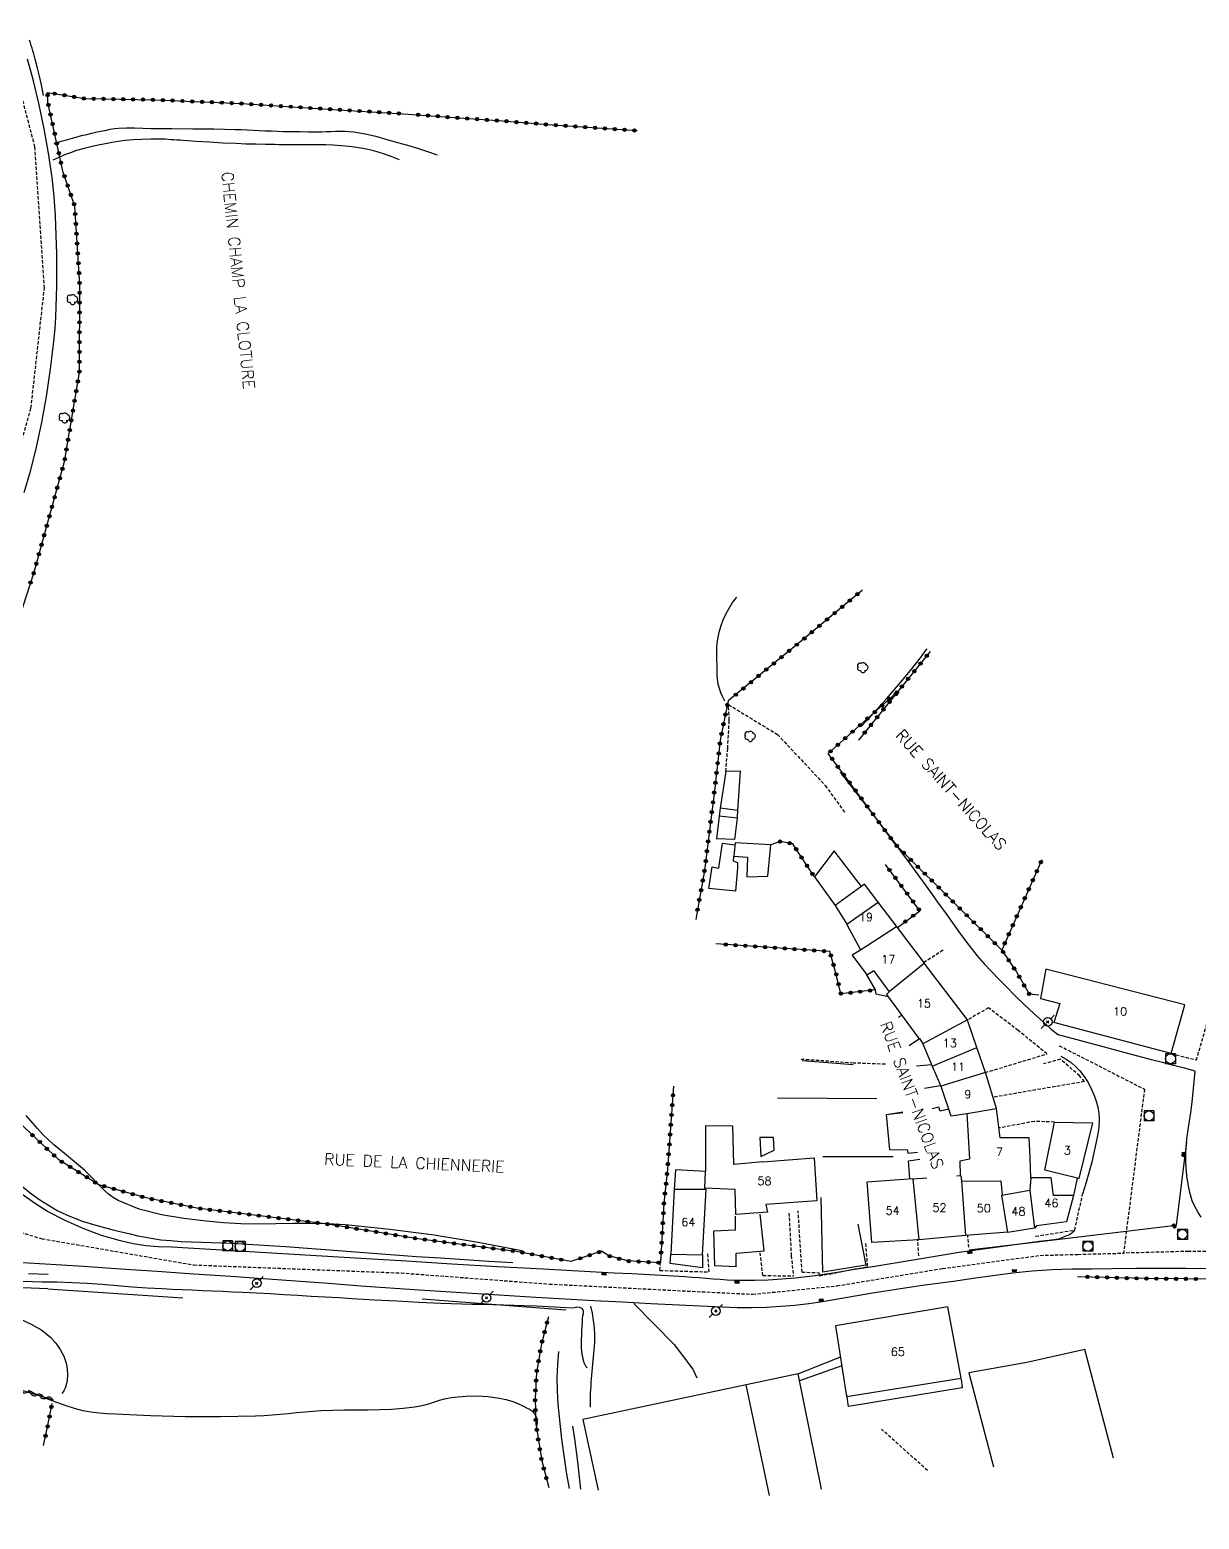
# Model space of a CAD drawing. Header units: millimetres. Extents: x 149000 to 150002, y 151999 to 153000.
# Drawn here: x 149503.1 to 149681, y 152422.6 to 152649.2 of the extents above; entities that cross this region are included whole.
import ezdxf
from ezdxf.enums import TextEntityAlignment as Align

# ---------------------------------------------------------------- set-up
doc = ezdxf.new("R2010")
doc.units = ezdxf.units.MM
doc.linetypes.add('DASHED', pattern=[0.75, 0.5, -0.25])
doc.layers.get('0').update_dxf_attribs({"linetype": 'CONTINUOUS'})
for name, color, linetype in [('W0001', 6, 'DASHED'), ('W0004', 5, 'CONTINUOUS'), ('W0008', 7, 'CONTINUOUS'), ('W0014', 7, 'CONTINUOUS'), ('W0017', 7, 'CONTINUOUS'), ('W0071', 7, 'CONTINUOUS'), ('w0101', 7, 'CONTINUOUS'), ('W0104', 1, 'CONTINUOUS'), ('W0112', 1, 'DASHED'), ('w0211', 2, 'CONTINUOUS'), ('W0214', 2, 'CONTINUOUS'), ('w0300', 7, 'CONTINUOUS'), ('W0310', 3, 'CONTINUOUS'), ('W0322', 7, 'CONTINUOUS'), ('w0323', 7, 'CONTINUOUS'), ('W0330', 7, 'CONTINUOUS'), ('W0333', 7, 'CONTINUOUS'), ('W0401', 7, 'CONTINUOUS'), ('W0420', 7, 'CONTINUOUS'), ('W0473', 7, 'CONTINUOUS'), ('W0989', 7, 'CONTINUOUS'), ('W0991', 7, 'CONTINUOUS'), ('W1102', 7, 'CONTINUOUS')]:
    doc.layers.add(name, color=color, linetype=linetype)
doc.styles.get("Standard").update_dxf_attribs({"font": 'romans.shx', "width": 0.85})

# ---------------------------------------------------------------- blocks, each defined once
blk = doc.blocks.new('T401')
for p, q in [((-0.3, 0.3), (0, 0.3)), ((-0.3, -0.25), (-0.3, 0.3)), ((-0.3, 0.15), (0, 0.15)), ((-0.3, 0), (0, 0)), ((0, 0.3), (0, -0.25)), ((-0.3, -0.15), (0, -0.15)), ((-0.3, -0.25), (-0.3, -0.3)), ((-0.3, -0.3), (0, -0.3)), ((0, -0.3), (0, -0.25))]:
    blk.add_line(p, q)
blk = doc.blocks.new('T420')
for p, q in [((0.75, 0.75), (-0.75, 0.75)), ((-0.75, 0.75), (-0.75, -0.75)), ((0.75, 0.75), (0.75, -0.75)), ((0.75, -0.75), (-0.75, -0.75))]:
    blk.add_line(p, q)
blk.add_ellipse((0, 0), major_axis=(-0.53, 0.53), ratio=1, start_param=3.926991, end_param=10.210176)
blk = doc.blocks.new('T473')
for p, q in [((-0.166667, 0.166667), (0.166667, -0.166667)), ((-0.166667, -0.166667), (0.166667, 0.166667)), ((0.500001, 0.500001), (1.000002, 1.000002)), ((-1.000002, -1.000002), (-0.500001, -0.500001))]:
    blk.add_line(p, q)
blk.add_ellipse((0, 0), major_axis=(0.471405, 0.471405), ratio=1, start_param=5.4977871438, end_param=11.780972451)
blk = doc.blocks.new('T300')
for p, q in [((-0.8, 0.51), (-0.86, 0.34)), ((-0.86, 0.34), (-0.86, 0.17)), ((-0.86, 0.17), (-0.74, 0.06)), ((-0.69, 0.63), (-0.8, 0.51)), ((-0.8, -0.06), (-0.74, 0.06)), ((-0.74, 0.06), (-0.69, 0.11)), ((-0.57, 0.69), (-0.69, 0.63)), ((-0.46, 0.69), (-0.57, 0.69)), ((-0.29, 0.63), (-0.46, 0.69)), ((-0.29, 0.63), (-0.17, 0.74)), ((-0.23, 0.57), (-0.29, 0.63)), ((-0.17, 0.74), (-0.06, 0.8)), ((-0.06, 0.8), (0.06, 0.8)), ((0.06, 0.8), (0.23, 0.74)), ((0.23, 0.74), (0.34, 0.63)), ((0.34, 0.63), (0.4, 0.51)), ((0.46, 0.46), (0.34, 0.46)), ((0.4, 0.51), (0.4, 0.46)), ((0.57, 0.4), (0.46, 0.46)), ((0.57, 0.4), (0.69, 0.29)), ((0.69, 0.29), (0.74, 0.17)), ((0.74, 0.06), (0.69, -0.17)), ((0.74, 0.17), (0.74, 0.06)), ((-0.8, -0.17), (-0.8, -0.06)), ((-0.8, -0.23), (-0.8, -0.17)), ((-0.74, -0.34), (-0.8, -0.23)), ((-0.69, -0.4), (-0.74, -0.34)), ((-0.51, -0.46), (-0.69, -0.4)), ((-0.4, -0.46), (-0.51, -0.46)), ((-0.4, -0.46), (-0.34, -0.46)), ((-0.34, -0.46), (-0.34, -0.4)), ((-0.34, -0.51), (-0.34, -0.46)), ((-0.29, -0.63), (-0.34, -0.51)), ((-0.17, -0.74), (-0.29, -0.63)), ((-0.06, -0.8), (-0.17, -0.74)), ((0.06, -0.8), (-0.06, -0.8)), ((0.17, -0.74), (0.06, -0.8)), ((0.23, -0.69), (0.17, -0.74)), ((0.29, -0.46), (0.23, -0.46)), ((0.29, -0.63), (0.23, -0.69)), ((0.46, -0.4), (0.29, -0.46)), ((0.34, -0.51), (0.29, -0.63)), ((0.34, -0.51), (0.34, -0.46)), ((0.57, -0.34), (0.46, -0.4)), ((0.63, -0.29), (0.57, -0.34)), ((0.69, -0.17), (0.63, -0.29))]:
    blk.add_line(p, q)
blk = doc.blocks.new('t323o')
at = {"color": 0, "linetype": 'Continuous'}
for radius in [0.25, 0.15]:
    blk.add_circle((0, 0), radius, dxfattribs=at)
blk = doc.blocks.new('t310o')
at = {"color": 0, "linetype": 'Continuous'}
for centre, start, end in [((-0.5, 0.38), 216.8699, 323.1304), ((0.5, -0.37), 36.8699, 143.1303)]:
    blk.add_arc(centre, 0.625, start, end, dxfattribs=at)
blk = doc.blocks.new('t322o')
at = {"color": 0, "linetype": 'Continuous'}
for radius in [0.25, 0.15]:
    blk.add_circle((0, 0), radius, dxfattribs=at)

msp = doc.modelspace()

# ---------------------------------------------------------------- linework, layer by layer
at = {"layer": 'W0001'}
for points in [[(149488.06, 152540.02), (149491.46, 152553.53), (149498.01, 152573.08), (149503.26, 152591.62), (149505.3, 152609.91), (149503.87, 152631.37), (149497.43, 152655.91), (149490.21, 152671)], [(149659.72, 152494.64), (149672.67, 152488.02), (149669.49, 152463.08)], [(149487.24, 152470.53), (149504.95, 152465.28), (149528.03, 152461.29), (149559.57, 152460.07), (149582.13, 152458.38), (149613.05, 152456.82), (149625.88, 152458.11), (149641.95, 152460.75), (149656.81, 152462.74), (149662.56, 152462.9), (149669.49, 152463.08)], [(149822.03, 152398.1), (149812.24, 152403.81), (149786.35, 152420.18), (149752.53, 152442.99), (149733.96, 152455.57), (149719.48, 152460.69), (149697.01, 152463.07), (149679.39, 152463.35), (149669.49, 152463.08)]]:
    msp.add_lwpolyline(points, dxfattribs=at)
at = {"layer": 'W0004'}
msp.add_lwpolyline([(149679.06, 152479.99), (149677.51, 152467.32), (149677.51, 152467.29), (149657.62, 152464.9), (149645.98, 152463.51)], dxfattribs=at)
at = {"layer": 'W0008'}
for points in [[(149502.23, 152578.82), (149503.18, 152582.02), (149504.01, 152585.25), (149504.93, 152589.46), (149505.69, 152593.69), (149506.3, 152597.94), (149506.78, 152602.22), (149506.92, 152603.81), (149507.02, 152605.42), (149507.1, 152607.02), (149507.15, 152608.62), (149507.18, 152610.22), (149507.19, 152611.82), (149507.19, 152613.43), (149507.17, 152615.03), (149507.11, 152617.96), (149506.99, 152620.89), (149506.79, 152623.82), (149506.48, 152626.74), (149505.94, 152630.44), (149505.27, 152634.11), (149504.49, 152637.77), (149503.63, 152641.4), (149502.75, 152644.74)], [(149659.96, 152493.03), (149660.75, 152492.59), (149661.5, 152492.07), (149662.2, 152491.49), (149662.83, 152490.83), (149663.51, 152489.97), (149664.09, 152489.05), (149664.59, 152488.08), (149665.02, 152487.08), (149665.32, 152486.2), (149665.56, 152485.3), (149665.72, 152484.38), (149665.8, 152483.45), (149665.74, 152482.21), (149665.55, 152480.98), (149665.29, 152479.77), (149665.02, 152478.58), (149664.65, 152476.93), (149664.23, 152475.29), (149663.77, 152473.66), (149663.27, 152472.04)], [(149497.88, 152461.92), (149501.23, 152461.72), (149504.58, 152461.51), (149507.93, 152461.31), (149511.27, 152461.09), (149516.87, 152460.72), (149522.47, 152460.34), (149528.06, 152459.95), (149533.66, 152459.56), (149538.61, 152459.21), (149543.57, 152458.85), (149548.52, 152458.49), (149553.47, 152458.12)], [(149623.71, 152455.72), (149626.34, 152456.2), (149628.97, 152456.65), (149631.6, 152457.09), (149634.24, 152457.51), (149636.58, 152457.86), (149638.92, 152458.19), (149641.26, 152458.51), (149643.61, 152458.82), (149646.6, 152459.25), (149649.6, 152459.7), (149652.6, 152460.1), (149655.61, 152460.41), (149658.64, 152460.59), (149661.67, 152460.68), (149664.71, 152460.72), (149667.74, 152460.76), (149671.48, 152460.8), (149675.22, 152460.81), (149678.96, 152460.79), (149682.7, 152460.77)], [(149553.47, 152458.13), (149562.33, 152457.52), (149571.2, 152456.95), (149580.06, 152456.4), (149588.93, 152455.89), (149593.25, 152455.65), (149597.56, 152455.43), (149601.88, 152455.23), (149606.19, 152455.04)], [(149606.19, 152455.04), (149608.44, 152454.9), (149610.69, 152454.83), (149612.94, 152454.82), (149615.19, 152454.88), (149617.33, 152455), (149619.46, 152455.17), (149621.59, 152455.42), (149623.71, 152455.72)]]:
    msp.add_lwpolyline(points, dxfattribs=at)
at = {"layer": 'W0014'}
for points in [[(149680.4, 152490.79), (149678.74, 152491.22), (149677.08, 152491.64), (149675.42, 152492.08), (149673.76, 152492.51), (149670.16, 152493.46), (149666.57, 152494.42), (149662.98, 152495.38), (149659.39, 152496.35)], [(149681.29, 152468.57), (149680.77, 152469.35), (149680.32, 152470.18), (149679.95, 152471.05), (149679.56, 152472.29), (149679.31, 152473.55), (149679.14, 152474.83), (149679.02, 152476.11), (149678.97, 152476.87), (149678.95, 152477.63), (149678.97, 152478.39), (149679.01, 152479.15), (149679.14, 152480.49), (149679.33, 152481.83), (149679.54, 152483.16), (149679.72, 152484.5), (149679.91, 152486.07), (149680.08, 152487.64), (149680.25, 152489.21), (149680.4, 152490.79)], [(149524.64, 152463.98), (149522.68, 152464.03), (149520.74, 152464.21), (149518.81, 152464.51), (149516.9, 152464.94), (149514.01, 152465.79), (149511.19, 152466.82), (149508.44, 152468.03), (149505.77, 152469.43), (149503.77, 152470.67), (149501.86, 152472.04), (149500.04, 152473.54), (149498.33, 152475.17), (149496.71, 152476.96), (149495.22, 152478.87), (149493.87, 152480.87), (149492.61, 152482.93), (149491.65, 152484.73), (149490.79, 152486.58), (149490.04, 152488.47), (149489.4, 152490.41)], [(149501.89, 152473.26), (149503.34, 152472.12), (149504.6, 152471.21), (149505.91, 152470.36), (149507.26, 152469.57), (149508.66, 152468.89), (149511.03, 152467.96), (149513.46, 152467.23), (149515.91, 152466.6), (149518.37, 152466.01), (149519.52, 152465.74), (149520.68, 152465.5), (149521.84, 152465.3), (149523.02, 152465.13), (149524.56, 152464.98), (149526.1, 152464.86), (149527.65, 152464.79), (149529.2, 152464.74), (149530.74, 152464.7), (149532.29, 152464.66), (149533.83, 152464.6), (149535.38, 152464.52), (149538.7, 152464.31), (149542.02, 152464.08), (149545.34, 152463.83), (149548.66, 152463.58), (149551.98, 152463.32), (149555.29, 152463.07), (149558.61, 152462.82), (149561.93, 152462.59), (149565.59, 152462.35), (149569.24, 152462.11), (149572.9, 152461.88), (149576.55, 152461.66)], [(149662.05, 152466.59), (149661.93, 152466.42), (149661.79, 152466.27), (149661.64, 152466.13), (149661.48, 152466), (149661.27, 152465.87), (149661.04, 152465.78), (149660.81, 152465.69), (149660.58, 152465.6), (149660.34, 152465.5), (149660.09, 152465.4), (149659.84, 152465.3), (149659.59, 152465.22), (149659.23, 152465.15), (149658.86, 152465.1), (149658.49, 152465.07), (149658.13, 152465.03), (149656.65, 152464.83), (149655.18, 152464.64), (149653.7, 152464.44), (149652.23, 152464.25), (149650.75, 152464.05), (149649.28, 152463.86), (149647.8, 152463.65), (149646.33, 152463.44), (149644.49, 152463.16), (149642.66, 152462.87), (149640.83, 152462.57), (149638.99, 152462.26), (149637.16, 152461.96), (149635.33, 152461.65), (149633.49, 152461.35), (149631.66, 152461.07), (149628.63, 152460.58), (149625.61, 152460.08), (149622.58, 152459.63), (149619.53, 152459.28), (149617.48, 152459.1), (149615.43, 152458.98), (149613.38, 152458.91), (149611.32, 152458.9), (149610.25, 152458.93), (149609.18, 152458.98), (149608.11, 152459.05), (149607.05, 152459.13), (149605.98, 152459.22), (149604.91, 152459.31), (149603.85, 152459.4), (149602.78, 152459.47), (149600.08, 152459.62), (149597.38, 152459.77), (149594.68, 152459.91), (149591.97, 152460.05), (149589.27, 152460.19), (149586.57, 152460.33), (149583.87, 152460.47), (149581.17, 152460.62), (149574.24, 152461.02), (149567.31, 152461.43), (149560.37, 152461.85), (149553.45, 152462.29)], [(149553.45, 152462.29), (149524.64, 152463.98)], [(149644.79, 152443.93), (149644.94, 152442.6), (149627.65, 152439.77), (149627.4, 152441.6)]]:
    msp.add_lwpolyline(points, dxfattribs=at)
at = {"layer": 'W0017'}
msp.add_lwpolyline([(149594.97, 152455.4), (149601.13, 152449.16), (149603.94, 152445.43), (149604.58, 152444.12)], dxfattribs=at)
at = {"layer": 'W0071'}
for points in [[(149506.79, 152631.91), (149507.83, 152632.22), (149508.87, 152632.51), (149509.92, 152632.8), (149510.97, 152633.08), (149511.75, 152633.28), (149512.54, 152633.47), (149513.33, 152633.65), (149514.12, 152633.82), (149514.73, 152633.94), (149515.33, 152634.06), (149515.95, 152634.16), (149516.57, 152634.23), (149517.8, 152634.28), (149519.03, 152634.26), (149520.26, 152634.21), (149521.49, 152634.18), (149524.69, 152634.16), (149527.9, 152634.14), (149531.1, 152634.1), (149534.31, 152634.03), (149535.23, 152634), (149536.15, 152633.97), (149537.07, 152633.92), (149537.99, 152633.88), (149538.91, 152633.83), (149539.83, 152633.79), (149540.75, 152633.75), (149541.67, 152633.72), (149542.95, 152633.7), (149544.22, 152633.69), (149545.5, 152633.68), (149546.78, 152633.68), (149547.48, 152633.68), (149548.18, 152633.7), (149548.88, 152633.73), (149549.58, 152633.75), (149550.28, 152633.76), (149550.99, 152633.76), (149551.69, 152633.72), (149552.39, 152633.66), (149554.08, 152633.38), (149555.74, 152632.98), (149557.39, 152632.52), (149559.03, 152632.06), (149560.55, 152631.62), (149562.07, 152631.16), (149563.57, 152630.67), (149565.07, 152630.15)], [(149559.34, 152629.41), (149558.05, 152629.92), (149556.73, 152630.38), (149555.4, 152630.76), (149554.04, 152631.09), (149552.85, 152631.3), (149551.65, 152631.45), (149550.44, 152631.55), (149549.23, 152631.63), (149548.1, 152631.68), (149546.96, 152631.7), (149545.82, 152631.69), (149544.69, 152631.7), (149544.15, 152631.7), (149543.62, 152631.7), (149543.09, 152631.7), (149542.56, 152631.7), (149542.03, 152631.7), (149541.49, 152631.7), (149540.96, 152631.7), (149540.43, 152631.71), (149538.94, 152631.73), (149537.45, 152631.77), (149535.96, 152631.81), (149534.47, 152631.87), (149532.44, 152631.96), (149530.41, 152632.08), (149528.37, 152632.21), (149526.34, 152632.34), (149525.89, 152632.37), (149525.45, 152632.4), (149525, 152632.43), (149524.56, 152632.47), (149524.11, 152632.5), (149523.67, 152632.53), (149523.22, 152632.54), (149522.78, 152632.55), (149521.47, 152632.55), (149520.15, 152632.52), (149518.84, 152632.45), (149517.54, 152632.33), (149516.88, 152632.25), (149516.22, 152632.15), (149515.57, 152632.03), (149514.92, 152631.9), (149513.74, 152631.67), (149512.55, 152631.42), (149511.37, 152631.14), (149510.21, 152630.8), (149509.29, 152630.49), (149508.38, 152630.14), (149507.48, 152629.75), (149506.6, 152629.33)], [(149626.38, 152536.23), (149628.49, 152533.53), (149630.58, 152530.83), (149632.66, 152528.11), (149634.72, 152525.38), (149635.67, 152524.1), (149636.62, 152522.81), (149637.56, 152521.51), (149638.5, 152520.21), (149639.44, 152518.92), (149640.37, 152517.62), (149641.31, 152516.32), (149642.26, 152515.03), (149643.48, 152513.33), (149644.7, 152511.63), (149645.94, 152509.94), (149647.24, 152508.3), (149648.3, 152507.09), (149649.39, 152505.92), (149650.51, 152504.77), (149651.63, 152503.64), (149653.02, 152502.24), (149654.43, 152500.87), (149655.86, 152499.52), (149657.32, 152498.2), (149657.88, 152497.71), (149658.44, 152497.22), (149659.01, 152496.75), (149659.6, 152496.3)]]:
    msp.add_lwpolyline(points, dxfattribs=at)
at = {"layer": 'w0101'}
for points in [[(149635.09, 152512.63), (149632.03, 152516.66), (149632.01, 152516.66), (149630.1, 152519.2), (149625.61, 152515.97), (149627.41, 152513.13)], [(149627.41, 152513.13), (149627.38, 152513.07), (149629.47, 152509.22)], [(149639.19, 152507.21), (149635.09, 152512.63)], [(149629.47, 152509.22), (149629.45, 152509.19), (149628.22, 152508.42), (149630.42, 152505.41), (149631.44, 152506.05), (149631.44, 152506.08), (149633.83, 152502.81)], [(149639.16, 152507.21), (149639.19, 152507.21)], [(149645.76, 152498.56), (149639.16, 152507.21)], [(149676.75, 152493.43), (149678.8, 152500.88), (149657.68, 152506.26), (149656.84, 152501.82), (149659.79, 152501.05), (149658.87, 152498.16)], [(149633.83, 152502.81), (149633.8, 152502.78), (149633.42, 152502.43), (149638.33, 152495.71), (149638.44, 152495.71), (149638.94, 152494.94)], [(149645.76, 152498.53), (149645.76, 152498.56)], [(149647.18, 152494.39), (149645.76, 152498.53)], [(149676.75, 152493.43), (149658.87, 152498.16)], [(149638.94, 152494.94), (149640.39, 152491.54)], [(149648.49, 152490.57), (149647.18, 152494.39)], [(149640.39, 152491.54), (149641.68, 152488.48)], [(149641.68, 152488.48), (149643.23, 152483.95)], [(149648.49, 152490.57), (149648.49, 152490.57)], [(149650.17, 152485.07), (149648.49, 152490.57)], [(149643.23, 152483.95), (149645.65, 152484.34)], [(149645.65, 152484.34), (149646.07, 152477.36), (149644.6, 152477.05), (149644.65, 152474.88)], [(149655.4, 152474.52), (149655.27, 152477.6), (149655.27, 152477.73), (149655.12, 152480.61), (149650.8, 152480.6), (149650.74, 152480.63), (149650.17, 152485.07)], [(149614.63, 152476.99), (149610.2, 152476.55), (149610.06, 152482.39), (149605.9, 152482.46), (149605.87, 152475.51)], [(149662.68, 152474.42), (149657.53, 152475.68), (149658.99, 152483.02), (149664.76, 152482.92)], [(149664.76, 152482.92), (149662.68, 152474.42), (149662.41, 152474.45)], [(149614.63, 152476.99), (149622.43, 152477.6), (149622.82, 152471.05)], [(149605.77, 152472.99), (149605.87, 152475.51)], [(149644.11, 152474.85), (149644.75, 152474.89)], [(149644.75, 152474.89), (149644.82, 152474.01)], [(149615.07, 152470.47), (149615.34, 152469.32), (149610.5, 152468.94), (149610.38, 152472.77), (149605.77, 152472.99)], [(149631.18, 152464.69), (149630.48, 152473.93), (149637.44, 152474.42), (149637.44, 152474.4)], [(149637.44, 152474.4), (149639.56, 152474.54)], [(149661.86, 152471.85), (149658.82, 152471.85), (149658.47, 152474.55), (149655.4, 152474.52)], [(149622.82, 152471.05), (149615.07, 152470.47)], [(149661.86, 152471.85), (149660.79, 152467.87), (149656.25, 152467.22), (149655.95, 152466.87)], [(149645.45, 152465.76), (149638.33, 152465.12)], [(149651.89, 152466.26), (149645.45, 152465.76)], [(149655.95, 152466.87), (149651.89, 152466.24), (149651.89, 152466.26)], [(149638.33, 152465.12), (149631.18, 152464.69)], [(149625.68, 152452.04), (149627.34, 152441.27), (149644.78, 152444.06), (149642.76, 152454.9)], [(149642.76, 152454.9), (149625.68, 152452.04)]]:
    msp.add_lwpolyline(points, dxfattribs=at)
msp.add_lwpolyline([(149605.43, 152462.83), (149605.97, 152472.74), (149601.11, 152472.76), (149600.59, 152462.91)], close=True, dxfattribs=at)
at = {"layer": 'W0104'}
for points in [[(149610.34, 152526.02), (149610.77, 152529.27), (149610.77, 152529.33), (149610.81, 152530.41), (149611.2, 152536.39), (149608.98, 152536.36), (149608.11, 152530.77), (149607.99, 152529.58), (149607.99, 152529.55), (149607.57, 152526.13)], [(149610.77, 152529.27), (149607.99, 152529.55)], [(149610.81, 152530.41), (149608.11, 152530.77)], [(149610.51, 152518.13), (149606.39, 152518.56), (149606.89, 152521.84), (149607.94, 152521.64), (149607.94, 152521.69), (149608.46, 152525.46), (149610.36, 152525.18)], [(149610.34, 152526.02), (149607.57, 152526.13)], [(149610.51, 152518.13), (149610.8, 152521.68), (149610.8, 152521.71), (149610.8, 152522.47), (149610.15, 152522.72), (149610.18, 152523.47)], [(149629.62, 152518.85), (149625.48, 152524.28), (149622.45, 152520.33), (149625.61, 152515.97)], [(149627.41, 152513.13), (149632.18, 152516.47)], [(149633.69, 152502.07), (149631.84, 152502.49), (149631.77, 152503.15), (149630.42, 152505.41)], [(149635.27, 152499), (149635.72, 152499.28)], [(149636.86, 152494.67), (149638.44, 152495.71)], [(149640.3, 152491.73), (149638.01, 152491.52)], [(149639.23, 152488.17), (149641.64, 152488.58)], [(149633.43, 152484.18), (149635.9, 152484.56)], [(149638.15, 152478.4), (149636.74, 152478.22), (149636.66, 152478.74), (149633.92, 152478.8), (149633.43, 152484.18), (149635.92, 152484.5)], [(149642.89, 152484.97), (149641.6, 152484.69), (149641.37, 152485.29), (149640.38, 152485.04)], [(149636.99, 152474.39), (149636.77, 152477.14), (149638.52, 152477.38)], [(149605.87, 152475.51), (149601.34, 152475.78), (149601.11, 152472.76)], [(149662.41, 152474.45), (149662.41, 152474.48), (149661.86, 152471.85)], [(149607.3, 152461.16), (149607.14, 152466.48), (149610.43, 152466.64), (149610.43, 152466.67), (149610.45, 152468.73)], [(149610.53, 152460.99), (149610.56, 152463.05), (149610.61, 152463.08), (149614.82, 152463.44), (149614.2, 152469.01)], [(149605.43, 152462.83), (149605.41, 152460.87), (149600.5, 152461.5), (149600.59, 152462.91)], [(149610.53, 152460.99), (149607.3, 152461.16)], [(149667.95, 152431.87), (149663.58, 152448.44), (149654.78, 152446.43), (149645.97, 152444.88)], [(149615.64, 152426.19), (149612.05, 152443.07), (149587.2, 152437.77), (149589.54, 152427.03)], [(149623.54, 152427.2), (149619.96, 152444.7), (149612.05, 152443.07)], [(149645.97, 152444.88), (149649.7, 152430.57)]]:
    msp.add_lwpolyline(points, dxfattribs=at)
for points in [[(149615.39, 152520.43), (149615.82, 152525.18), (149610.39, 152525.51), (149610.18, 152523.47), (149612.27, 152523.34), (149612.15, 152520.33)], [(149616.34, 152478.77), (149616.25, 152480.67), (149614.13, 152480.69), (149614.32, 152477.76)]]:
    msp.add_lwpolyline(points, close=True, dxfattribs=at)
at = {"layer": 'W0112'}
for points in [[(149608.98, 152536.36), (149609.26, 152539.86), (149609.5, 152544.17), (149609.39, 152546.51), (149616.84, 152541.99), (149624.1, 152534.23), (149627.15, 152530.02)], [(149680.57, 152492.44), (149687.1, 152514.81)], [(149642.03, 152509.16), (149639.13, 152507.29)], [(149648.94, 152500.39), (149645.76, 152498.56)], [(149657.84, 152493.38), (149653.47, 152496.96), (149648.94, 152500.39)], [(149648.44, 152490.55), (149657.87, 152493.4)], [(149676.75, 152493.43), (149680.57, 152492.47)], [(149633.25, 152491.81), (149628.4, 152492), (149620.42, 152492.56)], [(149659.88, 152492.59), (149657.32, 152491.86)], [(149663.55, 152489.17), (149662.8, 152490.05), (149659.91, 152492.59)], [(149663.55, 152489.17), (149653.26, 152487.42), (149649.64, 152486.79)], [(149658.99, 152483.02), (149655.95, 152483.13), (149650.55, 152482.12)], [(149656.11, 152465.66), (149662.05, 152466.59), (149663.27, 152472.04)], [(149618.59, 152469.18), (149618.92, 152462.71), (149619.26, 152459.63)], [(149620.57, 152460.19), (149619.98, 152469.54)], [(149645.96, 152463.97), (149645.8, 152465.74)], [(149630.55, 152461.07), (149630.29, 152464.61)], [(149638.36, 152462.69), (149638.15, 152465.19)], [(149598.96, 152460.45), (149599.08, 152462.19)], [(149606.45, 152460.22), (149606.26, 152463.02)], [(149614.62, 152459.67), (149614.17, 152463.38)], [(149598.96, 152460.45), (149606.45, 152460.22)], [(149614.62, 152459.67), (149619.26, 152459.63)], [(149620.57, 152460.19), (149623.12, 152460.11), (149623.23, 152459.62), (149630.55, 152461.05)], [(149639.68, 152430.01), (149632.68, 152436.29)]]:
    msp.add_lwpolyline(points, dxfattribs=at)
at = {"layer": 'w0211'}
for points in [[(149505.18, 152639.17), (149504.9, 152640.56), (149504.6, 152641.95), (149504.27, 152643.33), (149503.92, 152644.7), (149503.81, 152645.12), (149503.69, 152645.54), (149503.56, 152645.96), (149503.44, 152646.38), (149503.31, 152646.8), (149503.18, 152647.21), (149503.05, 152647.63)], [(149610.58, 152562.89), (149610, 152562.12), (149608.97, 152560.36), (149608.52, 152559.37), (149608.16, 152558.35), (149607.87, 152557.31), (149607.66, 152556.24), (149607.56, 152555.3), (149607.54, 152554.36), (149607.56, 152553.41), (149607.59, 152552.47), (149607.61, 152551.78), (149607.62, 152551.08), (149607.67, 152550.39), (149607.78, 152549.7), (149607.96, 152549.02), (149608.19, 152548.35), (149608.46, 152547.7), (149608.79, 152547.08)], [(149502.01, 152458.8), (149504.96, 152458.74), (149507.25, 152458.72), (149509.53, 152458.63), (149511.81, 152458.5), (149514.09, 152458.34), (149516.37, 152458.16), (149518.64, 152457.98), (149520.92, 152457.82), (149523.2, 152457.69), (149524.73, 152457.61), (149526.26, 152457.54), (149527.79, 152457.48), (149529.33, 152457.41), (149530.86, 152457.35), (149532.39, 152457.29), (149533.92, 152457.22), (149535.45, 152457.14), (149537.55, 152457.04), (149539.64, 152456.92), (149541.73, 152456.8), (149543.82, 152456.68), (149545.91, 152456.56), (149548, 152456.43), (149550.09, 152456.31), (149552.18, 152456.2), (149555.54, 152456), (149558.9, 152455.81), (149562.27, 152455.63), (149565.63, 152455.48), (149567.22, 152455.42), (149568.81, 152455.37), (149570.41, 152455.34), (149572, 152455.3), (149573.59, 152455.27), (149575.18, 152455.24), (149576.78, 152455.19), (149578.37, 152455.14), (149580.17, 152455.06), (149581.97, 152454.98), (149583.77, 152454.88), (149585.57, 152454.77), (149585.9, 152454.81), (149586.3, 152454.89), (149586.74, 152454.87), (149587.11, 152454.66), (149587.29, 152454.29), (149587.28, 152453.86), (149587.18, 152453.48), (149587.13, 152453.17), (149587.11, 152452.53), (149587.08, 152451.9), (149587.04, 152451.27), (149587, 152450.63), (149586.96, 152450), (149586.95, 152449.36), (149586.97, 152448.72), (149587.03, 152448.09), (149587.11, 152447.53), (149587.22, 152446.98), (149587.39, 152446.44), (149587.62, 152445.93), (149587.67, 152445.85), (149587.73, 152445.78), (149587.79, 152445.72), (149587.86, 152445.66)], [(149502.81, 152442.24), (149503.87, 152441.75), (149504.94, 152441.28), (149506.03, 152440.84), (149507.28, 152440.36), (149508.55, 152439.9), (149509.83, 152439.49), (149511.14, 152439.16), (149512.38, 152438.94), (149513.62, 152438.8), (149514.87, 152438.71), (149516.11, 152438.64), (149521.44, 152438.38), (149526.77, 152438.24), (149532.11, 152438.22), (149537.44, 152438.33), (149538.69, 152438.38), (149539.94, 152438.47), (149541.19, 152438.57), (149542.43, 152438.69), (149543.68, 152438.82), (149544.93, 152438.93), (149546.17, 152439.04), (149547.42, 152439.12), (149549.2, 152439.21), (149550.98, 152439.24), (149552.77, 152439.25), (149554.55, 152439.26), (149556.33, 152439.29), (149558.12, 152439.36), (149559.91, 152439.48), (149561.68, 152439.69), (149562.45, 152439.83), (149563.2, 152440.02), (149563.95, 152440.23), (149564.69, 152440.47), (149565.43, 152440.7), (149566.18, 152440.91), (149566.94, 152441.08), (149567.71, 152441.19), (149569.41, 152441.33), (149571.13, 152441.36), (149572.84, 152441.27), (149574.54, 152441.04), (149575.49, 152440.83), (149576.42, 152440.54), (149577.32, 152440.19), (149578.2, 152439.78), (149578.65, 152439.57), (149579.11, 152439.35), (149579.55, 152439.05), (149579.89, 152438.65), (149580.12, 152438.2), (149580.24, 152437.71), (149580.26, 152437.21), (149580.17, 152436.71)]]:
    msp.add_lwpolyline(points, dxfattribs=at)
at = {"layer": 'W0214'}
for points in [[(149629.64, 152543.25), (149631.55, 152545.32), (149633.42, 152547.43), (149635.26, 152549.56), (149637.07, 152551.73), (149637.83, 152552.68), (149638.58, 152553.66), (149639.31, 152554.64), (149639.59, 152555.02)], [(149502.89, 152460), (149505.89, 152459.86)], [(149588.39, 152455.03), (149588.63, 152453.94), (149588.81, 152452.84), (149588.93, 152451.74), (149589, 152450.62), (149588.99, 152449.51), (149588.9, 152448.39), (149588.78, 152447.28), (149588.68, 152446.17), (149588.64, 152445.62), (149588.59, 152445.07), (149588.54, 152444.52), (149588.5, 152443.98), (149588.45, 152443.43), (149588.42, 152442.88), (149588.38, 152442.33), (149588.36, 152441.78), (149588.35, 152441.25), (149588.34, 152440.72), (149588.35, 152440.19), (149588.36, 152439.66)], [(149501.68, 152453.04), (149503.31, 152452.28), (149504.89, 152451.37), (149506.3, 152450.23), (149507.06, 152449.38), (149507.72, 152448.44), (149508.24, 152447.42), (149508.61, 152446.34), (149508.78, 152445.47), (149508.81, 152444.58), (149508.74, 152443.7), (149508.56, 152442.83), (149508.46, 152442.53), (149508.33, 152442.25), (149508.16, 152441.99), (149507.96, 152441.74)], [(149586.94, 152427.17), (149586.72, 152429.01), (149586.49, 152430.95), (149586.24, 152432.89), (149585.99, 152434.82), (149585.72, 152436.76)]]:
    msp.add_lwpolyline(points, dxfattribs=at)
at = {"layer": 'w0300'}
for points in [[(149628.37, 152491.73), (149620.6, 152492.32)], [(149577.95, 152463.42), (149571.29, 152464.71), (149564.59, 152465.8), (149557.85, 152466.69), (149551.1, 152467.38), (149548.45, 152467.55), (149545.8, 152467.6), (149543.15, 152467.59), (149540.51, 152467.54), (149537.86, 152467.51), (149535.2, 152467.54), (149532.55, 152467.67), (149529.9, 152467.93), (149526.52, 152468.37), (149523.11, 152468.91), (149519.72, 152469.76), (149516.5, 152471.1), (149515.75, 152471.55), (149515.05, 152472.07), (149514.4, 152472.64), (149513.78, 152473.25), (149513.2, 152473.87), (149512.61, 152474.49), (149512.01, 152475.1), (149511.39, 152475.68), (149510.49, 152476.46), (149509.57, 152477.23), (149508.65, 152477.99), (149507.73, 152478.75), (149506.81, 152479.52), (149505.92, 152480.32), (149505.05, 152481.15), (149504.23, 152482.03), (149502.54, 152484)], [(149634.45, 152477.71), (149623.75, 152477.71)], [(149629.04, 152467.47), (149630.28, 152461.23), (149623.72, 152460.21), (149623.46, 152471.54)], [(149505.82, 152457.67), (149503.3, 152457.75), (149500.78, 152457.8), (149498.26, 152457.8), (149495.73, 152457.74), (149493.94, 152457.68), (149492.15, 152457.6), (149490.36, 152457.44), (149488.58, 152457.17), (149487.33, 152456.92), (149486.08, 152456.62), (149484.86, 152456.22), (149483.69, 152455.66), (149482.25, 152454.73), (149480.92, 152453.65), (149479.71, 152452.43), (149478.64, 152451.08)], [(149505.82, 152457.67), (149526.34, 152456.28)], [(149562.78, 152456.12), (149584.62, 152454.44)], [(149583.52, 152448.13), (149583.36, 152446.13), (149583.29, 152444.12), (149583.32, 152442.12), (149583.43, 152440.11), (149583.96, 152434.78), (149584.73, 152429.48), (149585.15, 152427.26)]]:
    msp.add_lwpolyline(points, dxfattribs=at)
at = {"layer": 'W0310'}
msp.add_lwpolyline([(149506.69, 152440.73), (149487.19, 152446.7), (149482.63, 152448.01), (149481.14, 152448.34)], dxfattribs=at)
at = {"layer": 'W0322'}
for points in [[(149585.42, 152461.82), (149577.08, 152463.35), (149562.1, 152465.28), (149548.47, 152467.49), (149528.49, 152469.93), (149520.76, 152471.48), (149513.6, 152473.48), (149507.48, 152477.28), (149500.72, 152483.65), (149495.85, 152492.17), (149492.84, 152506.03), (149492.53, 152514.25), (149492.33, 152522.5), (149493.24, 152531.93), (149494.48, 152539.63), (149496.25, 152545.68), (149499.77, 152554.45), (149503.72, 152566.68), (149508.36, 152583.53), (149510.62, 152597.05), (149510.68, 152610.45), (149509.91, 152622.35), (149508.15, 152627.5)], [(149598.94, 152461.62), (149594.05, 152461.89), (149591.16, 152462.65), (149590.05, 152463.4)], [(149581.99, 152453.41), (149580.94, 152449.29), (149580.18, 152444.93), (149579.95, 152440.96), (149580.07, 152437.11), (149580.96, 152431.48), (149582.06, 152427.43)]]:
    msp.add_lwpolyline(points, dxfattribs=at)
at = {"layer": 'w0323'}
for points in [[(149508.15, 152627.5), (149505.84, 152638.13), (149505.77, 152639.64), (149511.4, 152638.72), (149522.09, 152638.53), (149535.33, 152637.97), (149547.59, 152637.17), (149560.67, 152636.37)], [(149560.67, 152636.37), (149567.67, 152635.83), (149575, 152635.32), (149581.84, 152634.77), (149595.49, 152633.85)], [(149629.79, 152563.96), (149627.5, 152562.07), (149621.06, 152556.71), (149609.33, 152547.09)], [(149640.06, 152554.59), (149629.18, 152541.11)], [(149650.96, 152509.19), (149644.82, 152515.27), (149634.79, 152525.24), (149624.55, 152539.09), (149635.19, 152548.55)], [(149609.33, 152547.09), (149608.14, 152541.1), (149607.3, 152533.8), (149605.73, 152521.27), (149604.42, 152513.86)], [(149622.42, 152520.36), (149619.23, 152525.23), (149619.24, 152525.34), (149617.26, 152525.71), (149615.82, 152525.18)], [(149657.07, 152522.91), (149650.96, 152509.19), (149653.19, 152505.87), (149655.12, 152502.51), (149656.61, 152502.39)], [(149635.09, 152512.63), (149638.51, 152515.17), (149633.28, 152522.19)], [(149631.77, 152503.12), (149626.49, 152502.53), (149625.74, 152505.69), (149624.78, 152508.99), (149607.46, 152510.13)], [(149601.04, 152488.49), (149600.11, 152475.86), (149599.56, 152470.65), (149599.05, 152461.67)], [(149590.05, 152463.37), (149585.42, 152461.82)], [(149719.04, 152456.78), (149715.06, 152455.19), (149711.47, 152452.23), (149704.04, 152449.82), (149704.85, 152458.8), (149696.3, 152458.93), (149685, 152459.11), (149672.99, 152459.21), (149662.49, 152459.5)], [(149505.14, 152433.81), (149505.74, 152436.43), (149506.47, 152440.23)]]:
    msp.add_lwpolyline(points, dxfattribs=at)
at = {"layer": 'W0330'}
msp.add_lwpolyline([(149631.93, 152486.58), (149616.83, 152486.65)], dxfattribs=at)
at = {"layer": 'W0333'}
for points in [[(149619.96, 152444.7), (149626.41, 152447.32)], [(149626.62, 152445.93), (149620.17, 152443.66)]]:
    msp.add_lwpolyline(points, dxfattribs=at)
at = {"layer": 'W1102'}
for points in [[(149629.47, 152509.22), (149634.97, 152512.78)], [(149639.19, 152507.21), (149633.83, 152502.81)], [(149645.76, 152498.56), (149638.94, 152494.94)], [(149640.39, 152491.54), (149647.18, 152494.39)], [(149648.49, 152490.57), (149641.68, 152488.48)], [(149645.65, 152484.34), (149650.17, 152485.07)], [(149637.44, 152474.4), (149638.33, 152465.12)], [(149644.82, 152474.01), (149650.82, 152474.09), (149651.01, 152471.97)], [(149644.82, 152474.01), (149645.45, 152465.76)], [(149651.01, 152471.97), (149650.98, 152471.92), (149655.23, 152472.64)], [(149655.4, 152474.52), (149655.23, 152472.64)], [(149655.23, 152472.64), (149655.95, 152466.87)], [(149651.89, 152466.24), (149650.98, 152471.92)]]:
    msp.add_lwpolyline(points, dxfattribs=at)

# ---------------------------------------------------------------- block references
at = {"layer": 'w0300'}
for p in [(149509.6, 152608.14), (149508.4, 152590.14), (149629.86, 152552.14), (149612.71, 152541.69)]:
    msp.add_blockref('T300', p, dxfattribs=at)
at = {"layer": 'W0310', "rotation": 162.989618854386}
for p in [(149502.71, 152441.95), (149504.15, 152441.51), (149505.58, 152441.07)]:
    msp.add_blockref('t310o', p, dxfattribs=at)
at = {"layer": 'W0322'}
for p, rotation in [((149508.35, 152626.9), 108.9209459870536), ((149508.84, 152625.48), 108.9209459870536), ((149509.33, 152624.06), 108.9209459870536), ((149509.81, 152622.64), 108.9209459870536), ((149509.99, 152621.16), 93.67018659080308), ((149510.09, 152619.66), 93.67018659080308), ((149510.18, 152618.17), 93.67018659080308), ((149510.28, 152616.67), 93.67018659080308), ((149510.37, 152615.17), 93.67018659080308), ((149510.47, 152613.68), 93.67018659080308), ((149510.57, 152612.18), 93.67018659080308), ((149510.66, 152610.68), 93.67018659080308), ((149510.67, 152609.18), 89.75209739083856), ((149510.66, 152607.68), 89.75209739083856), ((149510.66, 152606.18), 89.75209739083856), ((149510.65, 152604.68), 89.75209739083856), ((149510.64, 152603.18), 89.75209739083856), ((149510.64, 152601.68), 89.75209739083856), ((149510.63, 152600.18), 89.75209739083856), ((149510.63, 152598.68), 89.75209739083856), ((149510.62, 152597.18), 89.75209739083856), ((149510.39, 152595.7), 80.50950202058452), ((149509.9, 152592.74), 80.50950202058452), ((149510.15, 152594.22), 80.50950202058452), ((149509.65, 152591.26), 80.50950202058452), ((149509.16, 152588.3), 80.50950202058452), ((149509.4, 152589.78), 80.50950202058452), ((149508.91, 152586.82), 80.50950202058452), ((149508.41, 152583.87), 80.50950202058452), ((149508.66, 152585.34), 80.50950202058452), ((149507.65, 152580.97), 74.61347512442192), ((149508.05, 152582.41), 74.61347512442192), ((149507.25, 152579.52), 74.61347512442192), ((149506.46, 152576.63), 74.61347512442192), ((149506.86, 152578.07), 74.61347512442192), ((149506.06, 152575.18), 74.61347512442192), ((149505.26, 152572.29), 74.61347512442192), ((149505.66, 152573.73), 74.61347512442192), ((149504.87, 152570.84), 74.61347512442192), ((149504.07, 152567.95), 74.61347512442192), ((149504.47, 152569.4), 74.61347512442192), ((149503.2, 152565.08), 72.09241917264578), ((149503.67, 152566.51), 72.09241917264578), ((149503.51, 152481.02), 136.6828901322858), ((149504.6, 152479.99), 136.6828901322858), ((149505.69, 152478.97), 136.6828901322858), ((149506.78, 152477.94), 136.6828901322858), ((149507.94, 152476.99), 148.1818792875958), ((149509.21, 152476.2), 148.1818792875958), ((149510.49, 152475.41), 148.1818792875958), ((149511.76, 152474.62), 148.1818792875958), ((149513.04, 152473.83), 148.1818792875958), ((149514.41, 152473.26), 164.4387715282077), ((149515.85, 152472.85), 164.4387715282077), ((149517.3, 152472.45), 164.4387715282077), ((149518.74, 152472.05), 164.4387715282077), ((149520.19, 152471.65), 164.4387715282077), ((149521.65, 152471.31), 168.6430184728354), ((149523.12, 152471.01), 168.6430184728354), ((149524.59, 152470.72), 168.6430184728354), ((149526.06, 152470.42), 168.6430184728354), ((149527.53, 152470.13), 168.6430184728354), ((149529.01, 152469.87), 173.0292632792578), ((149530.49, 152469.69), 173.0292632792578), ((149531.98, 152469.51), 173.0292632792578), ((149533.47, 152469.32), 173.0292632792578), ((149534.96, 152469.14), 173.0292632792578), ((149536.45, 152468.96), 173.0292632792578), ((149537.94, 152468.78), 173.0292632792578), ((149539.43, 152468.6), 173.0292632792578), ((149540.92, 152468.41), 173.0292632792578), ((149542.41, 152468.23), 173.0292632792578), ((149543.89, 152468.05), 173.0292632792578), ((149545.38, 152467.87), 173.0292632792578), ((149546.87, 152467.69), 173.0292632792578), ((149548.36, 152467.5), 173.0292632792578), ((149549.84, 152467.27), 170.7826612902839), ((149551.32, 152467.03), 170.7826612902839), ((149552.8, 152466.79), 170.7826612902839), ((149554.28, 152466.55), 170.7826612902839), ((149555.77, 152466.31), 170.7826612902839), ((149557.25, 152466.07), 170.7826612902839), ((149558.73, 152465.83), 170.7826612902839), ((149560.21, 152465.59), 170.7826612902839), ((149561.69, 152465.35), 170.7826612902839), ((149563.17, 152465.14), 172.6572051403978), ((149564.66, 152464.95), 172.6572051403978), ((149566.15, 152464.76), 172.6572051403978), ((149567.64, 152464.57), 172.6572051403978), ((149569.12, 152464.37), 172.6572051403978), ((149570.61, 152464.18), 172.6572051403978), ((149572.1, 152463.99), 172.6572051403978), ((149573.59, 152463.8), 172.6572051403978), ((149575.08, 152463.61), 172.6572051403978), ((149576.56, 152463.41), 172.6572051403978), ((149578.04, 152463.17), 169.5887615410922), ((149579.52, 152462.9), 169.5887615410922), ((149580.99, 152462.63), 169.5887615410922), ((149582.47, 152462.36), 169.5887615410922), ((149583.94, 152462.09), 169.5887615410922), ((149591.32, 152462.61), 165.212653143509), ((149592.77, 152462.23), 165.212653143509), ((149594.22, 152461.88), 176.8370563458789), ((149595.72, 152461.79), 176.8370563458789), ((149597.22, 152461.71), 176.8370563458789), ((149598.72, 152461.63), 176.8370563458789), ((149581.77, 152452.53), 255.7053597806794), ((149581.03, 152449.62), 255.7053597806794), ((149581.4, 152451.07), 255.7053597806794), ((149580.74, 152448.15), 260.0466924422432), ((149580.22, 152445.19), 260.0466924422432), ((149580.48, 152446.67), 260.0466924422432), ((149580.11, 152443.7), 266.635234377585), ((149579.95, 152440.71), 271.7964016290764), ((149580.02, 152442.2), 266.635234377585), ((149580, 152439.21), 271.7964016290764), ((149580.05, 152437.71), 271.7964016290764), ((149580.21, 152436.22), 278.9997899234731), ((149580.44, 152434.74), 278.9997899234731), ((149580.68, 152433.25), 278.9997899234731), ((149580.91, 152431.77), 278.9997899234731), ((149581.27, 152430.32), 285.2725859293797), ((149581.67, 152428.87), 285.2725859293797)]:
    msp.add_blockref('t322o', p, dxfattribs=dict(at, rotation=rotation))
at = {"layer": 'w0323'}
for p, rotation in [((149505.79, 152639.25), 92.49283315179443), ((149505.92, 152637.76), 102.256943654503), ((149506.86, 152639.47), 350.6796622016192), ((149508.34, 152639.22), 350.6796622016192), ((149509.82, 152638.98), 350.6796622016192), ((149511.3, 152638.74), 350.6796622016192), ((149512.8, 152638.7), 358.9550614293419), ((149514.3, 152638.67), 358.9550614293419), ((149515.8, 152638.64), 358.9550614293419), ((149517.3, 152638.61), 358.9550614293419), ((149518.8, 152638.59), 358.9550614293419), ((149520.3, 152638.56), 358.9550614293419), ((149521.8, 152638.53), 358.9550614293419), ((149523.3, 152638.48), 357.5825592493573), ((149524.79, 152638.41), 357.5825592493573), ((149526.29, 152638.35), 357.5825592493573), ((149527.79, 152638.29), 357.5825592493573), ((149529.29, 152638.22), 357.5825592493573), ((149530.79, 152638.16), 357.5825592493573), ((149532.29, 152638.1), 357.5825592493573), ((149533.79, 152638.03), 357.5825592493573), ((149535.28, 152637.97), 357.5825592493573), ((149536.78, 152637.87), 356.2976502113569), ((149538.28, 152637.78), 356.2976502113569), ((149539.78, 152637.68), 356.2976502113569), ((149506.24, 152636.29), 102.256943654503), ((149541.27, 152637.58), 356.2976502113569), ((149542.77, 152637.49), 356.2976502113569), ((149544.27, 152637.39), 356.2976502113569), ((149545.76, 152637.29), 356.2976502113569), ((149547.26, 152637.2), 356.2976502113569), ((149548.76, 152637.1), 356.4910351708656), ((149550.25, 152637.01), 356.4910351708656), ((149551.75, 152636.92), 356.4910351708656), ((149553.25, 152636.83), 356.4910351708656), ((149554.75, 152636.74), 356.4910351708656), ((149556.24, 152636.64), 356.4910351708656), ((149557.74, 152636.55), 356.4910351708656), ((149559.24, 152636.46), 356.4910351708656), ((149562.16, 152636.26), 355.6000437001646), ((149563.66, 152636.14), 355.6000437001646), ((149565.15, 152636.03), 355.6000437001646), ((149566.65, 152635.91), 355.6000437001646), ((149568.15, 152635.8), 355.9566146082948), ((149569.64, 152635.69), 355.9566146082948), ((149571.14, 152635.59), 355.9566146082948), ((149572.63, 152635.48), 355.9566146082948), ((149574.13, 152635.38), 355.9566146082948), ((149506.56, 152634.83), 102.256943654503), ((149506.87, 152633.36), 102.256943654503), ((149575.63, 152635.27), 355.4603774166057), ((149577.12, 152635.15), 355.4603774166057), ((149578.62, 152635.03), 355.4603774166057), ((149580.11, 152634.91), 355.4603774166057), ((149581.61, 152634.79), 355.4603774166057), ((149583.1, 152634.69), 356.1314398453384), ((149584.6, 152634.59), 356.1314398453384), ((149586.1, 152634.48), 356.1314398453384), ((149587.59, 152634.38), 356.1314398453384), ((149589.09, 152634.28), 356.1314398453384), ((149590.59, 152634.18), 356.1314398453384), ((149592.08, 152634.08), 356.1314398453384), ((149593.58, 152633.98), 356.1314398453384), ((149595.08, 152633.88), 356.1314398453384), ((149507.19, 152631.89), 102.256943654503), ((149507.51, 152630.43), 102.256943654503), ((149507.83, 152628.96), 102.256943654503), ((149629, 152563.31), 219.5346009104248), ((149626.69, 152561.4), 219.7460866560681), ((149627.85, 152562.36), 219.5346009104248), ((149623.23, 152558.52), 219.7460866560681), ((149624.39, 152559.48), 219.7460866560681), ((149625.54, 152560.44), 219.7460866560681), ((149620.93, 152556.6), 219.3741839207023), ((149622.08, 152557.56), 219.7460866560681), ((149617.45, 152553.75), 219.3741839207023), ((149618.61, 152554.7), 219.3741839207023), ((149619.77, 152555.65), 219.3741839207023), ((149639.54, 152553.95), 231.1121779773665), ((149615.13, 152551.85), 219.3741839207023), ((149616.29, 152552.8), 219.3741839207023), ((149637.66, 152551.61), 231.1121779773665), ((149638.6, 152552.78), 231.1121779773665), ((149612.81, 152549.94), 219.3741839207023), ((149613.97, 152550.9), 219.3741839207023), ((149635.77, 152549.28), 231.1121779773665), ((149636.72, 152550.45), 231.1121779773665), ((149610.49, 152548.04), 219.3741839207023), ((149611.65, 152548.99), 219.3741839207023), ((149633.88, 152547.39), 41.63058127418423), ((149633.89, 152546.94), 231.1121779773665), ((149634.83, 152548.11), 231.1121779773665), ((149635, 152548.38), 41.63058127418423), ((149608.92, 152545.02), 258.7194971374868), ((149609.21, 152546.49), 258.7194971374868), ((149631.64, 152545.4), 41.63058127418423), ((149632.76, 152546.39), 41.63058127418423), ((149632.95, 152545.78), 231.1121779773665), ((149608.62, 152543.55), 258.7194971374868), ((149628.27, 152542.41), 41.63058127418423), ((149629.4, 152543.4), 41.63058127418423), ((149630.52, 152544.4), 41.63058127418423), ((149631.07, 152543.44), 231.1121779773665), ((149632.01, 152544.61), 231.1121779773665), ((149608.08, 152540.6), 263.4565042815131), ((149608.33, 152542.08), 258.7194971374868), ((149626.03, 152540.41), 41.63058127418423), ((149627.15, 152541.41), 41.63058127418423), ((149630.12, 152542.27), 231.1121779773665), ((149607.91, 152539.11), 263.4565042815131), ((149624.91, 152539.42), 41.63058127418423), ((149625.15, 152538.28), 126.4830625008013), ((149607.56, 152536.13), 263.4565042815131), ((149607.74, 152537.62), 263.4565042815131), ((149626.04, 152537.07), 126.4830625008013), ((149626.93, 152535.87), 126.4830625008013), ((149607.39, 152534.64), 263.4565042815131), ((149627.82, 152534.66), 126.4830625008013), ((149628.72, 152533.45), 126.4830625008013), ((149607.03, 152531.66), 262.8817361810309), ((149607.22, 152533.15), 262.8817361810309), ((149629.61, 152532.25), 126.4830625008013), ((149630.5, 152531.04), 126.4830625008013), ((149606.84, 152530.17), 262.8817361810309), ((149631.39, 152529.84), 126.4830625008013), ((149606.47, 152527.19), 262.8817361810309), ((149606.66, 152528.68), 262.8817361810309), ((149632.28, 152528.63), 126.4830625008013), ((149633.17, 152527.42), 126.4830625008013), ((149606.29, 152525.71), 262.8817361810309), ((149617.22, 152525.7), 200.5211539822735), ((149618.69, 152525.44), 169.2702581195315), ((149619.69, 152524.53), 123.1360672990382), ((149634.07, 152526.22), 126.4830625008013), ((149634.99, 152525.04), 135.1746380715608), ((149605.92, 152522.73), 262.8817361810309), ((149606.1, 152524.22), 262.8817361810309), ((149620.51, 152523.27), 123.1360672990382), ((149621.33, 152522.02), 123.1360672990382), ((149636.06, 152523.98), 135.1746380715608), ((149637.12, 152522.93), 135.1746380715608), ((149656.91, 152522.56), 246.0239494817353), ((149605.47, 152519.76), 259.9600682372338), ((149605.73, 152521.24), 259.9600682372338), ((149622.15, 152520.76), 123.1360672990382), ((149633.88, 152521.37), 126.6774769123277), ((149634.78, 152520.17), 126.6774769123277), ((149638.18, 152521.87), 135.1746380715608), ((149639.25, 152520.81), 135.1746380715608), ((149640.31, 152519.75), 135.1746380715608), ((149655.69, 152519.82), 246.0239494817353), ((149656.3, 152521.19), 246.0239494817353), ((149605.21, 152518.29), 259.9600682372338), ((149635.68, 152518.97), 126.6774769123277), ((149636.57, 152517.77), 126.6774769123277), ((149641.38, 152518.7), 135.1746380715608), ((149642.44, 152517.64), 135.1746380715608), ((149655.08, 152518.45), 246.0239494817353), ((149604.68, 152515.33), 259.9600682372338), ((149604.94, 152516.81), 259.9600682372338), ((149637.47, 152516.56), 126.6774769123277), ((149638.36, 152515.36), 126.6774769123277), ((149643.5, 152516.58), 135.1746380715608), ((149644.57, 152515.52), 135.1746380715608), ((149653.86, 152515.71), 246.0239494817353), ((149654.47, 152517.08), 246.0239494817353), ((149636.29, 152513.52), 36.55247275196684), ((149637.5, 152514.42), 36.55247275196684), ((149645.63, 152514.47), 135.3142675995833), ((149646.7, 152513.41), 135.3142675995833), ((149652.64, 152512.97), 246.0239494817353), ((149653.25, 152514.34), 246.0239494817353), ((149647.77, 152512.36), 135.3142675995833), ((149648.83, 152511.3), 135.3142675995833), ((149652.03, 152511.6), 246.0239494817353), ((149608.96, 152510.03), 176.2168916992713), ((149610.46, 152509.93), 176.2168916992713), ((149611.95, 152509.84), 176.2168916992713), ((149613.45, 152509.74), 176.2168916992713), ((149614.95, 152509.64), 176.2168916992713), ((149616.44, 152509.54), 176.2168916992713), ((149617.94, 152509.44), 176.2168916992713), ((149619.44, 152509.34), 176.2168916992713), ((149620.93, 152509.24), 176.2168916992713), ((149622.43, 152509.14), 176.2168916992713), ((149623.93, 152509.04), 176.2168916992713), ((149649.9, 152510.25), 135.3142675995833), ((149651.17, 152508.89), 303.8608739056856), ((149651.42, 152510.22), 246.0239494817353), ((149624.96, 152508.37), 106.2021306224146), ((149625.38, 152506.93), 106.2021306224146), ((149652.01, 152507.64), 303.8608739056856), ((149652.84, 152506.39), 303.8608739056856), ((149625.79, 152505.48), 103.4456303719526), ((149626.13, 152504.02), 103.4456303719526), ((149653.63, 152505.12), 299.8017605548732), ((149626.48, 152502.57), 103.4456303719526), ((149627.95, 152502.69), 186.3378078980269), ((149629.44, 152502.86), 186.3378078980269), ((149630.93, 152503.02), 186.3378078980269), ((149654.37, 152503.81), 299.8017605548732), ((149655.12, 152502.51), 299.8017605548732), ((149600.94, 152487.1), 265.7684655175423), ((149600.72, 152484.1), 265.7684655175423), ((149600.83, 152485.6), 265.7684655175423), ((149600.61, 152482.61), 265.7684655175423), ((149600.39, 152479.62), 265.7684655175423), ((149600.5, 152481.11), 265.7684655175423), ((149600.27, 152478.12), 265.7684655175423), ((149600.03, 152475.13), 264.0270683733507), ((149600.16, 152476.62), 265.7684655175423), ((149599.88, 152473.64), 264.0270683733507), ((149599.56, 152470.65), 264.0270683733507), ((149599.72, 152472.15), 264.0270683733507), ((149599.48, 152469.16), 266.7258800492982), ((149599.31, 152466.16), 266.7258800492982), ((149599.39, 152467.66), 266.7258800492982), ((149589.69, 152463.25), 198.5388126110813), ((149599.13, 152463.17), 266.7258800492982), ((149599.22, 152464.66), 266.7258800492982), ((149586.84, 152462.29), 198.5388126110813), ((149588.26, 152462.77), 198.5388126110813), ((149663.99, 152459.46), 178.4028059881727), ((149665.48, 152459.42), 178.4028059881727), ((149666.98, 152459.38), 178.4028059881727), ((149668.48, 152459.34), 178.4028059881727), ((149669.98, 152459.29), 178.4028059881727), ((149671.48, 152459.25), 178.4028059881727), ((149672.98, 152459.21), 178.4028059881727), ((149674.48, 152459.2), 179.541796270106), ((149675.98, 152459.19), 179.541796270106), ((149677.48, 152459.17), 179.541796270106), ((149678.98, 152459.16), 179.541796270106), ((149680.48, 152459.15), 179.541796270106), ((149506.08, 152438.21), 79.07362214200752), ((149506.37, 152439.68), 79.07362214200752), ((149505.8, 152436.73), 79.07362214200752), ((149505.48, 152435.27), 77.21402997155985)]:
    msp.add_blockref('t323o', p, dxfattribs=dict(at, rotation=rotation))
at = {"layer": 'W0401'}
for p, rotation in [((149678.73, 152478.11), 358.4401223578478), ((149677.32, 152467.3), 30.75769785248875), ((149646.12, 152463.33), 98.47301290669552), ((149590.47, 152460.05), 87.09757873084946), ((149652.88, 152460.27), 276.6761795601291), ((149610.71, 152458.82), 88.55489521292006), ((149623.5, 152455.8), 278.7921106932966)]:
    msp.add_blockref('T401', p, dxfattribs=dict(at, rotation=rotation))
at = {"layer": 'W0420'}
for p in [(149676.63, 152492.65), (149673.37, 152483.97), (149678.45, 152465.93), (149533.19, 152464.2), (149535.09, 152464.09), (149664.06, 152464.12)]:
    msp.add_blockref('T420', p, dxfattribs=at)
at = {"layer": 'W0473'}
for p in [(149657.96, 152498.28), (149537.61, 152458.51), (149572.56, 152456.28), (149607.46, 152454.28)]:
    msp.add_blockref('T473', p, dxfattribs=at)

# ---------------------------------------------------------------- texts
at = {"layer": 'W0989'}
for s, rotation, p in [('CHEMIN CHAMP LA CLOTURE', 275.8091, (149532.24, 152627.51)), ('RUE SAINT-NICOLAS', 312.0985, (149634.67, 152541.77)), ('RUE SAINT-NICOLAS', 290.0904, (149632.4, 152497.94)), ('RUE DE LA CHIENNERIE', 357.5126, (149547.84, 152476.53))]:
    msp.add_text(s, height=1.75, rotation=rotation, dxfattribs=at).set_placement(p)
at = {"layer": 'W0991'}
for s, p in [('19', (149630.31, 152514.21)), ('17', (149633.7, 152507.79)), ('15', (149639.12, 152501.08)), ('10', (149668.96, 152499.85)), ('13', (149643.05, 152495.05)), ('11', (149644.31, 152491.43)), ('9', (149645.8, 152487.26)), ('3', (149660.93, 152478.72)), ('7', (149650.62, 152478.49)), ('58', (149614.86, 152474.07)), ('52', (149641.49, 152470.01)), ('50', (149648.22, 152469.93)), ('46', (149658.51, 152470.71)), ('64', (149603.27, 152467.8)), ('54', (149634.36, 152469.56)), ('48', (149653.5, 152469.44)), ('65', (149635.16, 152448.08))]:
    msp.add_text(s, height=1.25, dxfattribs=at).set_placement(p, align=Align.MIDDLE_CENTER)

doc.saveas('drawing.dxf')
